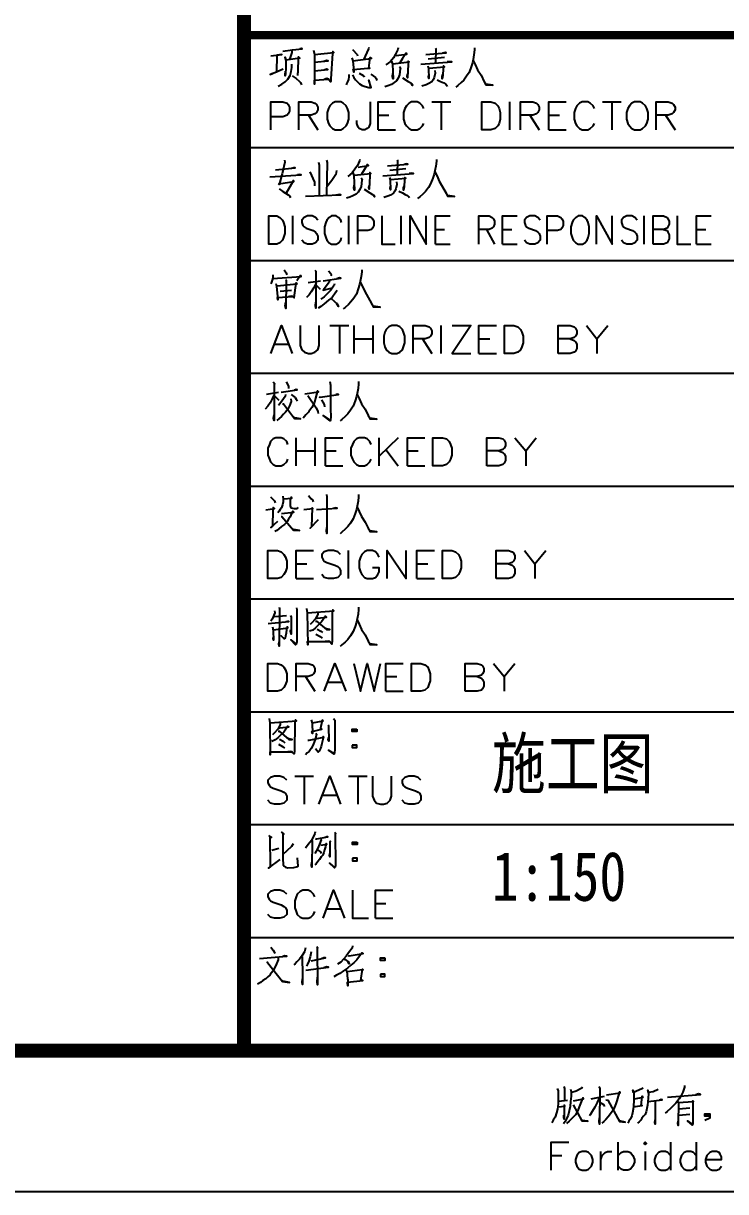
# Model space of a CAD drawing. Extents: x 1417642 to 3570900, y 124798 to 1191112.
# Drawn here: x 1603997 to 1611462, y 252448 to 264873 of the extents above; entities that cross this region are included whole.
import ezdxf

# ---------------------------------------------------------------- set-up
doc = ezdxf.new("R2010")
doc.units = 0
doc.header["$LTSCALE"] = 1000
doc.header["$MEASUREMENT"] = 0
for name, color, linetype in [('PUB_TITLE', 4, 'CONTINUOUS'), ('TEXT', 7, 'CONTINUOUS'), ('图戳', 211, 'CONTINUOUS')]:
    doc.layers.add(name, color=color, linetype=linetype)
doc.styles.add('HZSJ', font='')
doc.styles.get('HZSJ').set_extended_font_data('FangSong_GB2312')

msp = doc.modelspace()

# ---------------------------------------------------------------- linework, layer by layer
at = {"layer": 'PUB_TITLE'}
msp.add_lwpolyline([(1417642.3, 252448.4), (1618342.3, 252448.4), (1618342.3, 378598.4), (1417642.3, 378598.4)], close=True, dxfattribs=at)
at = {"layer": 'PUB_TITLE', "const_width": 150}
msp.add_lwpolyline([(1421392.3, 253948.4), (1616842.3, 253948.4), (1616842.3, 377098.4), (1421392.3, 377098.4)], close=True, dxfattribs=at)
at = {"layer": '图戳'}
for p, q in [((1616842.3, 263548.4), (1606342.3, 263548.4)), ((1616842.3, 262348.4), (1606342.3, 262348.4)), ((1616842.3, 261148.4), (1606342.3, 261148.4)), ((1616842.3, 259948.4), (1606342.3, 259948.4)), ((1616842.3, 258748.4), (1606342.3, 258748.4)), ((1616842.3, 257548.4), (1606342.3, 257548.4)), ((1616842.3, 256348.4), (1606342.3, 256348.4)), ((1616842.3, 255148.4), (1606342.3, 255148.4)), ((1606342.3, 253948.4), (1616842.3, 253948.4))]:
    msp.add_line(p, q, dxfattribs=at)
for points, const_width in [([(1606342.3, 377098.4), (1606342.3, 253948.4)], 150), ([(1616842.3, 264748.4), (1606342.3, 264748.4)], 90)]:
    msp.add_lwpolyline(points, dxfattribs=dict(at, const_width=const_width))
for points in [[(1606629.2, 264526.3), (1606745.3, 264543.4), (1606690.7, 264536.6), (1606687.3, 264355.6), (1606622.4, 264328.3), (1606759, 264389.8)], [(1606755.6, 264577.6), (1606858, 264591.2), (1606960.4, 264601.5), (1606953.6, 264604.9), (1606936.5, 264601.5)], [(1606830.7, 264488.8), (1606854.6, 264563.9), (1606854.6, 264587.8)], [(1607079.9, 264587.8), (1607090.2, 264543.4), (1607090.2, 264379.5), (1607093.6, 264270.3), (1607093.6, 264225.9), (1607090.2, 264270.3), (1607240.4, 264280.5), (1607223.3, 264287.3), (1607196, 264277.1)], [(1607093.6, 264543.4), (1607298.5, 264563.9), (1607288.2, 264574.1), (1607284.8, 264553.7), (1607264.3, 264283.9), (1607264.3, 264260), (1607260.9, 264249.8), (1607237, 264283.9)], [(1607496.5, 264594.6), (1607544.3, 264543.4), (1607547.7, 264526.3)], [(1607670.6, 264615.1), (1607667.2, 264601.5), (1607612.6, 264485.4)], [(1607981.3, 264611.7), (1607977.9, 264594.6), (1607954, 264546.8), (1607930.1, 264505.9), (1607899.4, 264468.3), (1607851.6, 264430.7)], [(1607960.8, 264529.8), (1608073.5, 264546.8), (1608066.7, 264557.1), (1608025.7, 264499), (1607998.4, 264454.6)], [(1608275, 264543.4), (1608490.1, 264560.5), (1608479.8, 264563.9), (1608452.5, 264557.1)], [(1608377.4, 264608.3), (1608380.8, 264601.5), (1608377.4, 264454.6)], [(1608793.9, 264611.7), (1608793.9, 264591.2), (1608787.1, 264540), (1608776.9, 264488.8), (1608770, 264454.6), (1608756.4, 264410.3), (1608735.9, 264352.2), (1608708.6, 264311.2), (1608677.9, 264270.3), (1608650.5, 264243), (1608616.4, 264212.2), (1608595.9, 264195.2)], [(1606704.4, 264205.4), (1606745.3, 264225.9), (1606779.5, 264249.8), (1606806.8, 264280.5), (1606834.1, 264318.1), (1606844.3, 264362.5), (1606851.2, 264403.4), (1606851.2, 264437.6)], [(1606916, 264318.1), (1606916, 264345.4), (1606919.5, 264352.2), (1606922.9, 264516.1), (1606936.5, 264502.4), (1606786.3, 264482), (1606779.5, 264512.7), (1606786.3, 264485.4), (1606786.3, 264400), (1606782.9, 264335.1), (1606779.5, 264314.7), (1606779.5, 264328.3), (1606782.9, 264365.9)], [(1607093.6, 264461.5), (1607237, 264475.1), (1607223.3, 264478.5), (1607192.6, 264468.3)], [(1607489.7, 264505.9), (1607499.9, 264475.1), (1607506.7, 264400), (1607510.1, 264355.6), (1607503.3, 264382.9), (1607619.4, 264393.2), (1607680.9, 264396.6), (1607670.6, 264396.6), (1607684.3, 264509.3), (1607697.9, 264499), (1607663.8, 264492.2), (1607499.9, 264471.7)], [(1607995, 264413.7), (1608005.2, 264400), (1608001.8, 264389.8), (1607995, 264324.9), (1607981.3, 264290.8), (1607964.3, 264263.4), (1607940.4, 264243), (1607909.6, 264222.5), (1607872.1, 264208.8), (1607837.9, 264198.6)], [(1607909.6, 264471.7), (1607919.9, 264441), (1607926.7, 264283.9), (1607919.9, 264307.8), (1607923.3, 264338.6)], [(1607923.3, 264444.4), (1608097.4, 264464.9), (1608087.2, 264471.7), (1608087.2, 264437.6), (1608083.8, 264365.9), (1608080.3, 264294.2), (1608076.9, 264307.8), (1608080.3, 264335.1)], [(1608223.7, 264437.6), (1608551.5, 264464.9), (1608531, 264464.9), (1608503.7, 264464.9)], [(1608295.5, 264420.5), (1608302.3, 264393.2), (1608305.7, 264287.3), (1608302.3, 264304.4), (1608305.7, 264324.9)], [(1608473, 264509.3), (1608298.9, 264492.2)], [(1608305.7, 264396.6), (1608473, 264410.3), (1608462.8, 264420.5), (1608459.3, 264393.2), (1608455.9, 264318.1), (1608449.1, 264283.9), (1608449.1, 264307.8), (1608455.9, 264328.3)], [(1608776.9, 264478.5), (1608800.8, 264434.2), (1608824.7, 264379.5), (1608862.2, 264321.5), (1608896.4, 264253.2), (1608913.5, 264219.1), (1608988.6, 264215.6), (1608913.5, 264225.9), (1608896.4, 264249.8)], [(1606854.6, 264314.7), (1606895.6, 264287.3), (1606929.7, 264260), (1606943.4, 264243), (1606953.6, 264219.1)], [(1607093.6, 264369.3), (1607233.6, 264382.9), (1607219.9, 264386.4), (1607196, 264376.1)], [(1607455.5, 264328.3), (1607455.5, 264304.4), (1607452.1, 264277.1), (1607441.9, 264253.2), (1607431.6, 264229.3), (1607428.2, 264219.1)], [(1607496.5, 264324.9), (1607510.1, 264297.6), (1607527.2, 264273.7), (1607547.7, 264249.8), (1607571.6, 264229.3), (1607598.9, 264212.2), (1607629.6, 264202), (1607670.6, 264191.7), (1607694.5, 264191.7), (1607670.6, 264270.3), (1607687.7, 264191.7), (1607691.1, 264191.7)], [(1607568.2, 264345.4), (1607609.2, 264318.1), (1607616, 264311.2), (1607619.4, 264301)], [(1607691.1, 264331.7), (1607738.9, 264297.6), (1607749.2, 264287.3), (1607756, 264266.9)], [(1608025.7, 264294.2), (1608087.2, 264256.6), (1608114.5, 264239.5), (1608128.1, 264229.3), (1608135, 264212.2), (1608117.9, 264236.1)], [(1608370.6, 264372.7), (1608374, 264345.4), (1608363.7, 264297.6), (1608353.5, 264273.7), (1608339.8, 264253.2), (1608309.1, 264232.7), (1608278.4, 264219.1), (1608234, 264205.4)], [(1608394.5, 264273.7), (1608432, 264256.6), (1608466.2, 264239.5), (1608486.7, 264225.9), (1608496.9, 264215.6), (1608503.7, 264202)], [(1606629.2, 263741), (1606629.2, 264038.1), (1606755.6, 264038.1), (1606800, 264024.4), (1606813.6, 264010.8), (1606827.3, 263983.5), (1606827.3, 263939.1), (1606813.6, 263911.8), (1606800, 263898.1), (1606755.6, 263881), (1606629.2, 263881)], [(1606926.3, 263741), (1606926.3, 264038.1), (1607056, 264038.1), (1607097, 264024.4), (1607114.1, 264010.8), (1607127.7, 263983.5), (1607127.7, 263952.7), (1607114.1, 263925.4), (1607097, 263911.8), (1607056, 263898.1), (1606926.3, 263898.1)], [(1607312.1, 264038.1), (1607284.8, 264024.4), (1607254.1, 263997.1), (1607240.4, 263966.4), (1607226.8, 263925.4), (1607226.8, 263853.7), (1607240.4, 263809.3), (1607254.1, 263782), (1607284.8, 263754.7), (1607312.1, 263741), (1607370.2, 263741), (1607397.5, 263754.7), (1607428.2, 263782), (1607441.9, 263809.3), (1607455.5, 263853.7), (1607455.5, 263925.4), (1607441.9, 263966.4), (1607428.2, 263997.1), (1607397.5, 264024.4), (1607370.2, 264038.1), (1607312.1, 264038.1), (1607312.1, 264038.1)], [(1607684.3, 264038.1), (1607684.3, 263809.3), (1607670.6, 263768.4), (1607653.5, 263754.7), (1607626.2, 263741), (1607598.9, 263741), (1607568.2, 263754.7), (1607554.5, 263768.4), (1607540.9, 263809.3), (1607540.9, 263840.1)], [(1607769.6, 263741), (1607769.6, 264038.1), (1607954, 264038.1)], [(1608254.5, 263966.4), (1608240.8, 263997.1), (1608210.1, 264024.4), (1608182.8, 264038.1), (1608124.7, 264038.1), (1608097.4, 264024.4), (1608070.1, 263997.1), (1608053, 263966.4), (1608039.4, 263925.4), (1608039.4, 263853.7), (1608053, 263809.3), (1608070.1, 263782), (1608097.4, 263754.7), (1608124.7, 263741), (1608182.8, 263741), (1608210.1, 263754.7), (1608240.8, 263782), (1608254.5, 263809.3)], [(1608339.8, 264038.1), (1608541.3, 264038.1)], [(1608438.9, 264038.1), (1608438.9, 263741)], [(1608869.1, 263741), (1608869.1, 264038.1), (1608968.1, 264038.1), (1609012.5, 264024.4), (1609039.8, 263997.1), (1609053.4, 263966.4), (1609067.1, 263925.4), (1609067.1, 263853.7), (1609053.4, 263809.3), (1609039.8, 263782), (1609012.5, 263754.7), (1608968.1, 263741), (1608869.1, 263741), (1608869.1, 263741)], [(1609169.5, 263741), (1609169.5, 264038.1)], [(1609282.2, 263741), (1609282.2, 264038.1), (1609412, 264038.1), (1609452.9, 264024.4), (1609466.6, 264010.8), (1609480.2, 263983.5), (1609480.2, 263952.7), (1609466.6, 263925.4), (1609452.9, 263911.8), (1609412, 263898.1), (1609282.2, 263898.1)], [(1609582.7, 263741), (1609582.7, 264038.1), (1609767, 264038.1)], [(1610067.5, 263966.4), (1610053.9, 263997.1), (1610023.1, 264024.4), (1609995.8, 264038.1), (1609937.8, 264038.1), (1609910.4, 264024.4), (1609879.7, 263997.1), (1609866.1, 263966.4), (1609852.4, 263925.4), (1609852.4, 263853.7), (1609866.1, 263809.3), (1609879.7, 263782), (1609910.4, 263754.7), (1609937.8, 263741), (1609995.8, 263741), (1610023.1, 263754.7), (1610053.9, 263782), (1610067.5, 263809.3)], [(1610152.9, 264038.1), (1610350.9, 264038.1)], [(1610251.9, 264038.1), (1610251.9, 263741)], [(1610494.3, 264038.1), (1610467, 264024.4), (1610439.7, 263997.1), (1610422.6, 263966.4), (1610408.9, 263925.4), (1610408.9, 263853.7), (1610422.6, 263809.3), (1610439.7, 263782), (1610467, 263754.7), (1610494.3, 263741), (1610552.3, 263741), (1610579.7, 263754.7), (1610610.4, 263782), (1610624.1, 263809.3), (1610637.7, 263853.7), (1610637.7, 263925.4), (1610624.1, 263966.4), (1610610.4, 263997.1), (1610579.7, 264024.4), (1610552.3, 264038.1), (1610494.3, 264038.1), (1610494.3, 264038.1)], [(1610723.1, 263741), (1610723.1, 264038.1), (1610852.8, 264038.1), (1610893.8, 264024.4), (1610907.4, 264010.8), (1610924.5, 263983.5), (1610924.5, 263952.7), (1610907.4, 263925.4), (1610893.8, 263911.8), (1610852.8, 263898.1), (1610723.1, 263898.1)], [(1607028.7, 263898.1), (1607127.7, 263741)], [(1607769.6, 263898.1), (1607882.3, 263898.1)], [(1609381.2, 263898.1), (1609480.2, 263741)], [(1609582.7, 263898.1), (1609695.3, 263898.1)], [(1610822.1, 263898.1), (1610924.5, 263741)], [(1607769.6, 263741), (1607954, 263741)], [(1609582.7, 263741), (1609767, 263741)], [(1606772.6, 263420.1), (1606776.1, 263396.2), (1606748.7, 263273.3), (1606718, 263160.6), (1606711.2, 263167.4), (1606871.7, 263191.3), (1606868.2, 263201.6), (1606789.7, 263068.4)], [(1607219.9, 263416.7), (1607226.8, 263392.8), (1607219.9, 263044.5)], [(1607575, 263426.9), (1607571.6, 263409.8), (1607547.7, 263362), (1607520.4, 263321.1), (1607493.1, 263283.5), (1607445.3, 263246)], [(1607971.1, 263423.5), (1607974.5, 263413.3), (1607971.1, 263269.9)], [(1608387.6, 263426.9), (1608387.6, 263406.4), (1608380.8, 263355.2), (1608370.6, 263304), (1608363.7, 263269.9), (1608350.1, 263225.5), (1608326.2, 263167.4), (1608302.3, 263126.5), (1608271.6, 263085.5), (1608244.2, 263058.2), (1608210.1, 263027.4), (1608186.2, 263010.4)], [(1606677, 263314.2), (1606885.3, 263338.1), (1606871.7, 263338.1), (1606847.8, 263331.3)], [(1607042.4, 263293.8), (1607090.2, 263184.5), (1607093.6, 263146.9)], [(1607134.6, 263396.2), (1607141.4, 263365.5), (1607141.4, 263041.1)], [(1607325.8, 263307.4), (1607318.9, 263266.4), (1607274.6, 263201.6), (1607223.3, 263133.3)], [(1607499.9, 263286.9), (1607510.1, 263256.2), (1607517, 263099.1), (1607510.1, 263123), (1607513.6, 263153.8)], [(1607513.6, 263259.6), (1607691.1, 263276.7), (1607680.9, 263286.9), (1607680.9, 263252.8), (1607677.5, 263181.1), (1607674, 263109.4), (1607670.6, 263123), (1607674, 263150.4)], [(1607554.5, 263345), (1607667.2, 263362), (1607657, 263372.3), (1607619.4, 263314.2), (1607592.1, 263269.9)], [(1607868.7, 263358.6), (1608083.8, 263375.7), (1608070.1, 263379.1), (1608042.8, 263372.3)], [(1608063.3, 263324.5), (1607892.6, 263307.4)], [(1608370.6, 263293.8), (1608394.5, 263249.4), (1608418.4, 263194.7), (1608452.5, 263133.3), (1608490.1, 263068.4), (1608507.1, 263034.3), (1608578.8, 263030.9), (1608507.1, 263041.1), (1608490.1, 263065)], [(1606615.6, 263242.5), (1606950.2, 263263), (1606933.1, 263266.4), (1606912.6, 263263)], [(1607588.7, 263228.9), (1607598.9, 263215.2), (1607595.5, 263205), (1607588.7, 263136.7), (1607575, 263106), (1607557.9, 263078.7), (1607534, 263058.2), (1607499.9, 263037.7), (1607465.8, 263024), (1607431.6, 263013.8)], [(1607817.4, 263252.8), (1608145.2, 263276.7), (1608124.7, 263280.1), (1608097.4, 263276.7)], [(1607964.3, 263187.9), (1607967.7, 263160.6), (1607957.4, 263112.8), (1607947.2, 263088.9), (1607930.1, 263068.4), (1607899.4, 263047.9), (1607872.1, 263034.3), (1607827.7, 263020.6)], [(1607889.1, 263235.7), (1607896, 263208.4), (1607899.4, 263102.6), (1607896, 263119.6), (1607899.4, 263140.1)], [(1607899.4, 263211.8), (1608063.3, 263225.5), (1608053, 263235.7), (1608049.6, 263208.4), (1608046.2, 263133.3), (1608039.4, 263099.1), (1608039.4, 263123), (1608046.2, 263143.5)], [(1606714.6, 263112.8), (1606755.6, 263085.5), (1606782.9, 263068.4), (1606813.6, 263051.3), (1606827.3, 263037.7), (1606837.5, 263020.6)], [(1606994.6, 263034.3), (1607370.2, 263051.3), (1607356.5, 263054.8), (1607318.9, 263047.9)], [(1607619.4, 263109.4), (1607680.9, 263071.8), (1607708.2, 263054.8), (1607721.8, 263044.5), (1607728.7, 263027.4), (1607711.6, 263051.3)], [(1607988.2, 263088.9), (1608025.7, 263071.8), (1608056.4, 263054.8), (1608080.3, 263041.1), (1608090.6, 263030.9), (1608097.4, 263017.2)], [(1606605.3, 262525.5), (1606605.3, 262826), (1606690.7, 262826), (1606724.8, 262808.9), (1606752.2, 262781.6), (1606762.4, 262754.3), (1606776.1, 262709.9), (1606776.1, 262638.2), (1606762.4, 262597.2), (1606752.2, 262566.5), (1606724.8, 262539.2), (1606690.7, 262525.5), (1606605.3, 262525.5), (1606605.3, 262525.5)], [(1606861.4, 262525.5), (1606861.4, 262826)], [(1607127.7, 262781.6), (1607103.8, 262808.9), (1607066.3, 262826), (1607018.5, 262826), (1606980.9, 262808.9), (1606957, 262781.6), (1606957, 262754.3), (1606967.3, 262723.6), (1606980.9, 262709.9), (1607004.8, 262696.2), (1607076.5, 262668.9), (1607103.8, 262651.9), (1607114.1, 262638.2), (1607127.7, 262610.9), (1607127.7, 262566.5), (1607103.8, 262539.2), (1607066.3, 262525.5), (1607018.5, 262525.5), (1606980.9, 262539.2), (1606957, 262566.5)], [(1607380.4, 262754.3), (1607370.2, 262781.6), (1607346.3, 262808.9), (1607322.4, 262826), (1607271.1, 262826), (1607247.2, 262808.9), (1607223.3, 262781.6), (1607213.1, 262754.3), (1607199.4, 262709.9), (1607199.4, 262638.2), (1607213.1, 262597.2), (1607223.3, 262566.5), (1607247.2, 262539.2), (1607271.1, 262525.5), (1607322.4, 262525.5), (1607346.3, 262539.2), (1607370.2, 262566.5), (1607380.4, 262597.2)], [(1607455.5, 262525.5), (1607455.5, 262826)], [(1607551.1, 262525.5), (1607551.1, 262826), (1607660.4, 262826), (1607697.9, 262808.9), (1607708.2, 262795.3), (1607721.8, 262767.9), (1607721.8, 262723.6), (1607708.2, 262696.2), (1607697.9, 262682.6), (1607660.4, 262668.9), (1607551.1, 262668.9)], [(1607807.2, 262826), (1607807.2, 262525.5), (1607950.6, 262525.5)], [(1608012.1, 262525.5), (1608012.1, 262826)], [(1608107.7, 262525.5), (1608107.7, 262826), (1608278.4, 262525.5), (1608278.4, 262826)], [(1608377.4, 262525.5), (1608377.4, 262826), (1608534.5, 262826)], [(1608838.3, 262525.5), (1608838.3, 262826), (1608947.6, 262826), (1608981.7, 262808.9), (1608995.4, 262795.3), (1609005.6, 262767.9), (1609005.6, 262737.2), (1608995.4, 262709.9), (1608981.7, 262696.2), (1608947.6, 262682.6), (1608838.3, 262682.6)], [(1609091, 262525.5), (1609091, 262826), (1609248.1, 262826)], [(1609490.5, 262781.6), (1609466.6, 262808.9), (1609432.4, 262826), (1609381.2, 262826), (1609347.1, 262808.9), (1609323.2, 262781.6), (1609323.2, 262754.3), (1609333.4, 262723.6), (1609347.1, 262709.9), (1609371, 262696.2), (1609442.7, 262668.9), (1609466.6, 262651.9), (1609480.2, 262638.2), (1609490.5, 262610.9), (1609490.5, 262566.5), (1609466.6, 262539.2), (1609432.4, 262525.5), (1609381.2, 262525.5), (1609347.1, 262539.2), (1609323.2, 262566.5)], [(1609565.6, 262525.5), (1609565.6, 262826), (1609674.9, 262826), (1609709, 262808.9), (1609722.7, 262795.3), (1609736.3, 262767.9), (1609736.3, 262723.6), (1609722.7, 262696.2), (1609709, 262682.6), (1609674.9, 262668.9), (1609565.6, 262668.9)], [(1609893.4, 262826), (1609869.5, 262808.9), (1609842.2, 262781.6), (1609831.9, 262754.3), (1609818.3, 262709.9), (1609818.3, 262638.2), (1609831.9, 262597.2), (1609842.2, 262566.5), (1609869.5, 262539.2), (1609893.4, 262525.5), (1609941.2, 262525.5), (1609965.1, 262539.2), (1609989, 262566.5), (1610002.6, 262597.2), (1610012.9, 262638.2), (1610012.9, 262709.9), (1610002.6, 262754.3), (1609989, 262781.6), (1609965.1, 262808.9), (1609941.2, 262826), (1609893.4, 262826), (1609893.4, 262826)], [(1610088, 262525.5), (1610088, 262826), (1610255.3, 262525.5), (1610255.3, 262826)], [(1610521.6, 262781.6), (1610497.7, 262808.9), (1610463.6, 262826), (1610412.4, 262826), (1610378.2, 262808.9), (1610354.3, 262781.6), (1610354.3, 262754.3), (1610364.6, 262723.6), (1610378.2, 262709.9), (1610402.1, 262696.2), (1610473.8, 262668.9), (1610497.7, 262651.9), (1610511.4, 262638.2), (1610521.6, 262610.9), (1610521.6, 262566.5), (1610497.7, 262539.2), (1610463.6, 262525.5), (1610412.4, 262525.5), (1610378.2, 262539.2), (1610354.3, 262566.5)], [(1610596.7, 262525.5), (1610596.7, 262826)], [(1610692.3, 262525.5), (1610692.3, 262826), (1610801.6, 262826), (1610839.2, 262808.9), (1610849.4, 262795.3), (1610863.1, 262767.9), (1610863.1, 262737.2), (1610849.4, 262709.9), (1610839.2, 262696.2), (1610801.6, 262682.6), (1610692.3, 262682.6)], [(1610948.4, 262826), (1610948.4, 262525.5), (1611091.8, 262525.5)], [(1611153.3, 262525.5), (1611153.3, 262826), (1611310.3, 262826)], [(1608377.4, 262682.6), (1608473, 262682.6)], [(1608920.3, 262682.6), (1609005.6, 262525.5)], [(1609091, 262682.6), (1609190, 262682.6)], [(1610801.6, 262682.6), (1610839.2, 262668.9), (1610849.4, 262651.9), (1610863.1, 262624.5), (1610863.1, 262580.2), (1610849.4, 262552.8), (1610839.2, 262539.2), (1610801.6, 262525.5), (1610692.3, 262525.5)], [(1611153.3, 262682.6), (1611252.3, 262682.6)], [(1608377.4, 262525.5), (1608534.5, 262525.5)], [(1609091, 262525.5), (1609248.1, 262525.5)], [(1611153.3, 262525.5), (1611310.3, 262525.5)], [(1606649.7, 262197.7), (1606649.7, 262167), (1606642.9, 262143.1), (1606636.1, 262119.2), (1606629.2, 262102.1)], [(1606649.7, 262160.2), (1606950.2, 262180.7), (1606943.4, 262190.9), (1606902.4, 262136.3)], [(1606769.2, 262252.4), (1606789.7, 262221.6), (1606796.5, 262197.7)], [(1607097, 262249), (1607110.7, 262235.3), (1607107.3, 262238.7), (1607107.3, 261842.7), (1607103.8, 261873.4), (1607107.3, 261907.5)], [(1607182.4, 262136.3), (1607370.2, 262163.6), (1607356.5, 262167), (1607329.2, 262156.8)], [(1607240.4, 262242.1), (1607264.3, 262211.4), (1607267.7, 262197.7), (1607264.3, 262187.5)], [(1607595.5, 262252.4), (1607595.5, 262231.9), (1607588.7, 262180.7), (1607578.4, 262129.5), (1607571.6, 262095.3), (1607557.9, 262050.9), (1607537.5, 261992.9), (1607510.1, 261951.9), (1607479.4, 261910.9), (1607452.1, 261883.6), (1607418, 261852.9), (1607397.5, 261835.8)], [(1606680.5, 262105.6), (1606687.3, 262078.2), (1606700.9, 261931.4), (1606697.5, 261958.7), (1606861.4, 261969), (1606844.3, 261972.4), (1606806.8, 261965.6)], [(1606861.4, 261969), (1606875.1, 261955.3), (1606895.6, 262112.4), (1606902.4, 262098.7), (1606694.1, 262078.2)], [(1606782.9, 262149.9), (1606789.7, 262143.1), (1606786.3, 261839.2), (1606779.5, 261870), (1606786.3, 261907.5)], [(1607110.7, 262109), (1607079.9, 262057.8), (1607056, 262016.8), (1607035.5, 261986.1), (1607008.2, 261958.7)], [(1607155.1, 262132.9), (1607025.3, 262112.4)], [(1607110.7, 262088.5), (1607151.6, 262047.5)], [(1607305.3, 262102.1), (1607301.9, 262088.5), (1607264.3, 262037.3), (1607260.9, 262033.9), (1607230.2, 261999.7), (1607196, 261965.6), (1607158.5, 261938.3)], [(1607250.7, 262139.7), (1607247.2, 262119.2), (1607189.2, 262040.7), (1607182.4, 262037.3), (1607284.8, 262061.2)], [(1607578.4, 262119.2), (1607602.3, 262074.8), (1607626.2, 262020.2), (1607663.8, 261958.7), (1607697.9, 261893.9), (1607715, 261859.7), (1607790.1, 261856.3), (1607715, 261866.6), (1607697.9, 261890.5)], [(1606728.3, 262023.6), (1606847.8, 262037.3)], [(1607329.2, 262037.3), (1607318.9, 262013.4), (1607278, 261958.7), (1607240.4, 261928), (1607196, 261890.5), (1607158.5, 261863.1), (1607131.2, 261842.7)], [(1607267.7, 261948.5), (1607332.6, 261890.5), (1607346.3, 261863.1), (1607325.8, 261897.3)], [(1606629.2, 261361.2), (1606741.9, 261661.7), (1606854.6, 261361.2)], [(1606939.9, 261661.7), (1606939.9, 261446.6), (1606957, 261402.2), (1606984.3, 261374.9), (1607028.7, 261361.2), (1607056, 261361.2), (1607097, 261374.9), (1607127.7, 261402.2), (1607141.4, 261446.6), (1607141.4, 261661.7)], [(1607254.1, 261661.7), (1607455.5, 261661.7)], [(1607356.5, 261661.7), (1607356.5, 261361.2)], [(1607513.6, 261361.2), (1607513.6, 261661.7)], [(1607711.6, 261661.7), (1607711.6, 261361.2)], [(1607913, 261661.7), (1607882.3, 261644.6), (1607855, 261617.3), (1607841.3, 261590), (1607827.7, 261545.6), (1607827.7, 261473.9), (1607841.3, 261432.9), (1607855, 261402.2), (1607882.3, 261374.9), (1607913, 261361.2), (1607967.7, 261361.2), (1607998.4, 261374.9), (1608025.7, 261402.2), (1608039.4, 261432.9), (1608053, 261473.9), (1608053, 261545.6), (1608039.4, 261590), (1608025.7, 261617.3), (1607998.4, 261644.6), (1607967.7, 261661.7), (1607913, 261661.7), (1607913, 261661.7)], [(1608141.8, 261361.2), (1608141.8, 261661.7), (1608268.1, 261661.7), (1608312.5, 261644.6), (1608326.2, 261631), (1608339.8, 261603.6), (1608339.8, 261572.9), (1608326.2, 261545.6), (1608312.5, 261531.9), (1608268.1, 261518.3), (1608141.8, 261518.3)], [(1608438.9, 261361.2), (1608438.9, 261661.7)], [(1608554.9, 261661.7), (1608753, 261661.7), (1608554.9, 261361.2), (1608753, 261361.2)], [(1608838.3, 261361.2), (1608838.3, 261661.7), (1609026.1, 261661.7)], [(1609111.5, 261361.2), (1609111.5, 261661.7), (1609210.5, 261661.7), (1609254.9, 261644.6), (1609282.2, 261617.3), (1609295.9, 261590), (1609309.5, 261545.6), (1609309.5, 261473.9), (1609295.9, 261432.9), (1609282.2, 261402.2), (1609254.9, 261374.9), (1609210.5, 261361.2), (1609111.5, 261361.2), (1609111.5, 261361.2)], [(1609681.7, 261361.2), (1609681.7, 261661.7), (1609811.4, 261661.7), (1609852.4, 261644.6), (1609866.1, 261631), (1609879.7, 261603.6), (1609879.7, 261572.9), (1609866.1, 261545.6), (1609852.4, 261531.9), (1609811.4, 261518.3), (1609681.7, 261518.3)], [(1609982.2, 261661.7), (1610094.8, 261518.3), (1610210.9, 261661.7)], [(1606670.2, 261460.2), (1606813.6, 261460.2)], [(1607513.6, 261518.3), (1607711.6, 261518.3)], [(1608240.8, 261518.3), (1608339.8, 261361.2)], [(1608838.3, 261518.3), (1608954.4, 261518.3)], [(1609811.4, 261518.3), (1609852.4, 261501.2), (1609866.1, 261487.6), (1609879.7, 261460.2), (1609879.7, 261415.9), (1609866.1, 261388.5), (1609852.4, 261374.9), (1609811.4, 261361.2), (1609681.7, 261361.2)], [(1610094.8, 261518.3), (1610094.8, 261361.2)], [(1608838.3, 261361.2), (1609026.1, 261361.2)], [(1606653.1, 261060.8), (1606670.2, 261040.3), (1606663.4, 261047.1), (1606663.4, 260651), (1606656.6, 260674.9), (1606663.4, 260709.1)], [(1606789.7, 261060.8), (1606810.2, 261030), (1606817, 261009.5), (1606817, 260989.1)], [(1607254.1, 261064.2), (1607260.9, 261026.6), (1607260.9, 260780.8), (1607260.9, 260774), (1607264.3, 260688.6), (1607260.9, 260654.5), (1607257.5, 260647.6), (1607185.8, 260702.3), (1607257.5, 260654.5)], [(1607561.4, 261064.2), (1607561.4, 261040.3), (1607554.5, 260989.1), (1607544.3, 260937.8), (1607537.5, 260903.7), (1607523.8, 260859.3), (1607503.3, 260801.3), (1607476, 260760.3), (1607445.3, 260719.3), (1607418, 260692), (1607383.8, 260661.3), (1607363.3, 260647.6)], [(1606663.4, 260927.6), (1606642.9, 260879.8), (1606619, 260838.8), (1606595.1, 260801.3), (1606567.8, 260770.5)], [(1606707.8, 260948.1), (1606581.4, 260927.6)], [(1606782.9, 260927.6), (1606779.5, 260903.7), (1606745.3, 260855.9), (1606721.4, 260821.8), (1606707.8, 260808.1)], [(1606738.5, 260951.5), (1606909.2, 260975.4), (1606895.6, 260978.8), (1606878.5, 260972)], [(1606844.3, 260927.6), (1606885.3, 260893.5), (1606895.6, 260876.4), (1606909.2, 260855.9)], [(1606987.7, 260934.4), (1607134.6, 260954.9), (1607124.3, 260965.2), (1607114.1, 260927.6), (1607103.8, 260886.6), (1607090.2, 260842.2), (1607062.9, 260787.6), (1607032.1, 260746.6), (1607028.7, 260739.8), (1607001.4, 260709.1), (1606970.7, 260674.9)], [(1607141.4, 260900.3), (1607151.6, 260896.9), (1607346.3, 260927.6), (1607332.6, 260931), (1607318.9, 260927.6)], [(1607544.3, 260927.6), (1607568.2, 260883.2), (1607592.1, 260828.6), (1607629.6, 260770.5), (1607663.8, 260702.3), (1607680.9, 260668.1), (1607756, 260664.7), (1607680.9, 260674.9), (1607663.8, 260698.8)], [(1606666.8, 260910.5), (1606711.2, 260866.1)], [(1606840.9, 260879.8), (1606844.3, 260852.5), (1606827.3, 260804.7), (1606806.8, 260770.5), (1606782.9, 260739.8), (1606762.4, 260715.9), (1606741.9, 260692), (1606718, 260671.5), (1606690.7, 260651)], [(1606752.2, 260832), (1606762.4, 260825.2), (1606878.5, 260671.5), (1606943.4, 260668.1), (1606881.9, 260678.4), (1606864.8, 260692)], [(1607021.9, 260913.9), (1607110.7, 260784.2), (1607127.7, 260746.6), (1607131.2, 260722.7)], [(1607165.3, 260869.6), (1607196, 260818.3), (1607199.4, 260794.4)], [(1606810.2, 260395), (1606796.5, 260425.7), (1606765.8, 260453), (1606738.5, 260466.7), (1606680.5, 260466.7), (1606653.1, 260453), (1606625.8, 260425.7), (1606612.2, 260395), (1606595.1, 260354), (1606595.1, 260282.3), (1606612.2, 260237.9), (1606625.8, 260210.6), (1606653.1, 260183.3), (1606680.5, 260166.2), (1606738.5, 260166.2), (1606765.8, 260183.3), (1606796.5, 260210.6), (1606810.2, 260237.9)], [(1606895.6, 260166.2), (1606895.6, 260466.7)], [(1607097, 260466.7), (1607097, 260166.2)], [(1607209.7, 260166.2), (1607209.7, 260466.7), (1607394.1, 260466.7)], [(1607694.5, 260395), (1607680.9, 260425.7), (1607653.5, 260453), (1607622.8, 260466.7), (1607568.2, 260466.7), (1607537.5, 260453), (1607510.1, 260425.7), (1607496.5, 260395), (1607479.4, 260354), (1607479.4, 260282.3), (1607496.5, 260237.9), (1607510.1, 260210.6), (1607537.5, 260183.3), (1607568.2, 260166.2), (1607622.8, 260166.2), (1607653.5, 260183.3), (1607680.9, 260210.6), (1607694.5, 260237.9)], [(1607981.3, 260466.7), (1607779.9, 260268.6)], [(1607779.9, 260166.2), (1607779.9, 260466.7)], [(1608080.3, 260166.2), (1608080.3, 260466.7), (1608264.7, 260466.7)], [(1608350.1, 260166.2), (1608350.1, 260466.7), (1608452.5, 260466.7), (1608493.5, 260453), (1608524.2, 260425.7), (1608537.9, 260395), (1608551.5, 260354), (1608551.5, 260282.3), (1608537.9, 260237.9), (1608524.2, 260210.6), (1608493.5, 260183.3), (1608452.5, 260166.2), (1608350.1, 260166.2), (1608350.1, 260166.2)], [(1608923.7, 260166.2), (1608923.7, 260466.7), (1609050, 260466.7), (1609094.4, 260453), (1609108.1, 260439.3), (1609121.7, 260412), (1609121.7, 260381.3), (1609108.1, 260354), (1609094.4, 260340.3), (1609050, 260326.7), (1608923.7, 260326.7)], [(1609220.7, 260466.7), (1609336.8, 260326.7), (1609449.5, 260466.7)], [(1606895.6, 260326.7), (1607097, 260326.7)], [(1607209.7, 260326.7), (1607322.4, 260326.7)], [(1607851.6, 260340.3), (1607981.3, 260166.2)], [(1608080.3, 260326.7), (1608193, 260326.7)], [(1609050, 260326.7), (1609094.4, 260309.6), (1609108.1, 260295.9), (1609121.7, 260268.6), (1609121.7, 260224.2), (1609108.1, 260196.9), (1609094.4, 260183.3), (1609050, 260166.2), (1608923.7, 260166.2)], [(1609336.8, 260326.7), (1609336.8, 260166.2)], [(1607209.7, 260166.2), (1607394.1, 260166.2)], [(1608080.3, 260166.2), (1608264.7, 260166.2)], [(1606625.8, 259838.4), (1606666.8, 259794), (1606673.6, 259773.5)], [(1606755.6, 259845.2), (1606759, 259814.5), (1606759, 259783.8), (1606752.2, 259753.1), (1606741.9, 259722.3), (1606728.3, 259701.8), (1606714.6, 259684.8), (1606700.9, 259667.7)], [(1606762.4, 259817.9), (1606851.2, 259824.8), (1606844.3, 259835), (1606834.1, 259807.7), (1606834.1, 259787.2), (1606834.1, 259766.7), (1606834.1, 259742.8), (1606837.5, 259732.6), (1606844.3, 259722.3), (1606858, 259718.9), (1606875.1, 259715.5), (1606899, 259715.5), (1606912.6, 259718.9), (1606922.9, 259725.7)], [(1607028.7, 259852.1), (1607056, 259817.9), (1607069.7, 259804.3), (1607076.5, 259783.8)], [(1607219.9, 259862.3), (1607223.3, 259838.4), (1607223.3, 259449.2), (1607219.9, 259476.5), (1607223.3, 259510.6)], [(1607561.4, 259862.3), (1607561.4, 259838.4), (1607554.5, 259790.6), (1607544.3, 259739.4), (1607537.5, 259701.8), (1607523.8, 259660.9), (1607503.3, 259602.8), (1607476, 259558.4), (1607445.3, 259520.9), (1607418, 259493.6), (1607383.8, 259462.8), (1607363.3, 259445.8)], [(1606574.6, 259698.4), (1606666.8, 259712.1), (1606653.1, 259725.7), (1606649.7, 259698.4), (1606646.3, 259524.3), (1606629.2, 259510.6), (1606700.9, 259578.9)], [(1606741.9, 259660.9), (1606871.7, 259674.5), (1606861.4, 259684.8), (1606847.8, 259660.9), (1606834.1, 259626.7), (1606817, 259599.4), (1606800, 259575.5), (1606772.6, 259544.8), (1606741.9, 259520.9), (1606711.2, 259497), (1606690.7, 259479.9), (1606670.2, 259469.7)], [(1606977.5, 259701.8), (1607073.1, 259715.5), (1607066.3, 259722.3), (1607059.4, 259517.5), (1607045.8, 259503.8), (1607134.6, 259596)], [(1607114.1, 259701.8), (1607332.6, 259718.9), (1607318.9, 259722.3), (1607291.6, 259715.5)], [(1607544.3, 259729.2), (1607568.2, 259681.4), (1607592.1, 259630.1), (1607629.6, 259568.7), (1607663.8, 259503.8), (1607680.9, 259469.7), (1607756, 259466.3), (1607680.9, 259476.5), (1607663.8, 259500.4)], [(1606738.5, 259630.1), (1606745.3, 259630.1), (1606868.2, 259483.3), (1606933.1, 259479.9), (1606868.2, 259490.2), (1606851.2, 259503.8)], [(1606595.1, 258967.8), (1606595.1, 259268.2), (1606697.5, 259268.2), (1606738.5, 259254.6), (1606765.8, 259223.8), (1606782.9, 259196.5), (1606796.5, 259152.1), (1606796.5, 259083.8), (1606782.9, 259039.5), (1606765.8, 259012.1), (1606738.5, 258981.4), (1606697.5, 258967.8), (1606595.1, 258967.8), (1606595.1, 258967.8)], [(1606895.6, 258967.8), (1606895.6, 259268.2), (1607079.9, 259268.2)], [(1607366.7, 259223.8), (1607339.4, 259254.6), (1607295, 259268.2), (1607237, 259268.2), (1607196, 259254.6), (1607168.7, 259223.8), (1607168.7, 259196.5), (1607182.4, 259169.2), (1607196, 259152.1), (1607223.3, 259138.5), (1607308.7, 259111.2), (1607339.4, 259097.5), (1607353.1, 259083.8), (1607366.7, 259053.1), (1607366.7, 259012.1), (1607339.4, 258981.4), (1607295, 258967.8), (1607237, 258967.8), (1607196, 258981.4), (1607168.7, 259012.1)], [(1607452.1, 258967.8), (1607452.1, 259268.2)], [(1607779.9, 259196.5), (1607766.2, 259223.8), (1607738.9, 259254.6), (1607708.2, 259268.2), (1607653.5, 259268.2), (1607622.8, 259254.6), (1607595.5, 259223.8), (1607581.8, 259196.5), (1607568.2, 259152.1), (1607568.2, 259083.8), (1607581.8, 259039.5), (1607595.5, 259012.1), (1607622.8, 258981.4), (1607653.5, 258967.8), (1607708.2, 258967.8), (1607738.9, 258981.4), (1607766.2, 259012.1), (1607779.9, 259039.5), (1607779.9, 259083.8), (1607708.2, 259083.8)], [(1607865.2, 258967.8), (1607865.2, 259268.2), (1608066.7, 258967.8), (1608066.7, 259268.2)], [(1608179.4, 258967.8), (1608179.4, 259268.2), (1608367.2, 259268.2)], [(1608452.5, 258967.8), (1608452.5, 259268.2), (1608551.5, 259268.2), (1608592.5, 259254.6), (1608623.2, 259223.8), (1608636.9, 259196.5), (1608650.5, 259152.1), (1608650.5, 259083.8), (1608636.9, 259039.5), (1608623.2, 259012.1), (1608592.5, 258981.4), (1608551.5, 258967.8), (1608452.5, 258967.8), (1608452.5, 258967.8)], [(1609022.7, 258967.8), (1609022.7, 259268.2), (1609152.5, 259268.2), (1609193.4, 259254.6), (1609207.1, 259240.9), (1609220.7, 259210.2), (1609220.7, 259182.9), (1609207.1, 259152.1), (1609193.4, 259138.5), (1609152.5, 259124.8), (1609022.7, 259124.8)], [(1609323.2, 259268.2), (1609435.9, 259124.8), (1609551.9, 259268.2)], [(1606895.6, 259124.8), (1607011.6, 259124.8)], [(1608179.4, 259124.8), (1608295.5, 259124.8)], [(1609152.5, 259124.8), (1609193.4, 259111.2), (1609207.1, 259097.5), (1609220.7, 259066.8), (1609220.7, 259025.8), (1609207.1, 258995.1), (1609193.4, 258981.4), (1609152.5, 258967.8), (1609022.7, 258967.8)], [(1609435.9, 259124.8), (1609435.9, 258967.8)], [(1606895.6, 258967.8), (1607079.9, 258967.8)], [(1608179.4, 258967.8), (1608367.2, 258967.8)], [(1606666.8, 258626.3), (1606670.2, 258605.8), (1606642.9, 258537.5), (1606629.2, 258517.1)], [(1606666.8, 258564.9), (1606793.1, 258575.1)], [(1606718, 258663.9), (1606721.4, 258646.8), (1606718, 258250.7), (1606711.2, 258271.2), (1606718, 258295.1)], [(1606837.5, 258575.1), (1606844.3, 258558), (1606844.3, 258377.1), (1606837.5, 258407.8), (1606840.9, 258428.3)], [(1606899, 258657), (1606905.8, 258636.6), (1606902.4, 258315.6), (1606902.4, 258295.1), (1606899, 258278.1), (1606895.6, 258271.2), (1606888.7, 258264.4), (1606840.9, 258315.6), (1606895.6, 258271.2)], [(1607008.2, 258650.2), (1607015.1, 258605.8), (1607021.9, 258264.4), (1607018.5, 258298.5), (1607254.1, 258298.5), (1607237, 258302), (1607206.3, 258298.5)], [(1607018.5, 258605.8), (1607298.5, 258626.3), (1607288.2, 258636.6), (1607281.4, 258605.8), (1607278, 258305.4), (1607274.6, 258271.2), (1607250.7, 258298.5)], [(1607110.7, 258551.2), (1607124.3, 258547.8), (1607219.9, 258558), (1607209.7, 258568.3), (1607165.3, 258506.8), (1607131.2, 258472.7), (1607103.8, 258445.4), (1607073.1, 258421.5), (1607039, 258407.8)], [(1607127.7, 258602.4), (1607127.7, 258585.3), (1607100.4, 258537.5), (1607062.9, 258496.6), (1607045.8, 258479.5)], [(1607561.4, 258663.9), (1607561.4, 258640), (1607554.5, 258588.8), (1607544.3, 258541), (1607537.5, 258503.4), (1607523.8, 258459), (1607503.3, 258404.4), (1607476, 258360), (1607445.3, 258319), (1607418, 258291.7), (1607383.8, 258264.4), (1607363.3, 258247.3)], [(1606598.5, 258489.7), (1606820.4, 258510.2), (1606817, 258510.2), (1606803.4, 258513.6), (1606786.3, 258506.8)], [(1606646.3, 258455.6), (1606653.1, 258418), (1606653.1, 258411.2), (1606656.6, 258312.2), (1606653.1, 258332.7), (1606656.6, 258349.8)], [(1606656.6, 258424.9), (1606810.2, 258445.4), (1606800, 258455.6), (1606793.1, 258428.3), (1606789.7, 258387.3), (1606782.9, 258356.6), (1606779.5, 258336.1), (1606769.2, 258325.9), (1606738.5, 258360), (1606772.6, 258329.3)], [(1607103.8, 258517.1), (1607114.1, 258517.1), (1607219.9, 258428.3), (1607254.1, 258428.3), (1607219.9, 258435.1), (1607202.9, 258441.9)], [(1607544.3, 258530.7), (1607568.2, 258482.9), (1607592.1, 258428.3), (1607629.6, 258370.2), (1607663.8, 258302), (1607680.9, 258267.8), (1607756, 258264.4), (1607680.9, 258274.6), (1607663.8, 258298.5)], [(1607107.3, 258377.1), (1607151.6, 258353.2), (1607172.1, 258336.1)], [(1607120.9, 258431.7), (1607158.5, 258407.8), (1607175.5, 258394.1)], [(1606595.1, 257769.3), (1606595.1, 258066.4), (1606697.5, 258066.4), (1606738.5, 258052.7), (1606765.8, 258025.4), (1606782.9, 257998.1), (1606796.5, 257953.7), (1606796.5, 257882), (1606782.9, 257841), (1606765.8, 257810.3), (1606738.5, 257783), (1606697.5, 257769.3), (1606595.1, 257769.3), (1606595.1, 257769.3)], [(1606895.6, 257769.3), (1606895.6, 258066.4), (1607025.3, 258066.4), (1607066.3, 258052.7), (1607079.9, 258039), (1607097, 258011.7), (1607097, 257981), (1607079.9, 257953.7), (1607066.3, 257940), (1607025.3, 257926.4), (1606895.6, 257926.4)], [(1607196, 257769.3), (1607308.7, 258066.4), (1607424.8, 257769.3)], [(1607510.1, 258066.4), (1607581.8, 257769.3), (1607653.5, 258066.4), (1607725.3, 257769.3), (1607793.5, 258066.4)], [(1607851.6, 257769.3), (1607851.6, 258066.4), (1608036, 258066.4)], [(1608124.7, 257769.3), (1608124.7, 258066.4), (1608223.7, 258066.4), (1608264.7, 258052.7), (1608295.5, 258025.4), (1608309.1, 257998.1), (1608322.8, 257953.7), (1608322.8, 257882), (1608309.1, 257841), (1608295.5, 257810.3), (1608264.7, 257783), (1608223.7, 257769.3), (1608124.7, 257769.3), (1608124.7, 257769.3)], [(1608694.9, 257769.3), (1608694.9, 258066.4), (1608821.3, 258066.4), (1608865.7, 258052.7), (1608879.3, 258039), (1608893, 258011.7), (1608893, 257981), (1608879.3, 257953.7), (1608865.7, 257940), (1608821.3, 257926.4), (1608694.9, 257926.4)], [(1608995.4, 258066.4), (1609108.1, 257926.4), (1609220.7, 258066.4)], [(1606994.6, 257926.4), (1607097, 257769.3)], [(1607237, 257868.3), (1607380.4, 257868.3)], [(1607851.6, 257926.4), (1607967.7, 257926.4)], [(1608821.3, 257926.4), (1608865.7, 257909.3), (1608879.3, 257895.6), (1608893, 257868.3), (1608893, 257823.9), (1608879.3, 257796.6), (1608865.7, 257783), (1608821.3, 257769.3), (1608694.9, 257769.3)], [(1609108.1, 257926.4), (1609108.1, 257769.3)], [(1607851.6, 257769.3), (1608036, 257769.3)], [(1606608.8, 257479.1), (1606615.6, 257434.7), (1606622.4, 257093.3), (1606619, 257127.4), (1606854.6, 257127.4), (1606837.5, 257130.8), (1606806.8, 257127.4)], [(1606619, 257434.7), (1606899, 257455.2), (1606888.7, 257465.4), (1606881.9, 257434.7), (1606878.5, 257134.2), (1606875.1, 257103.5), (1606851.2, 257127.4)], [(1607056, 257465.4), (1607066.3, 257431.3), (1607069.7, 257322), (1607062.9, 257342.5), (1607168.7, 257366.4), (1607155.1, 257363), (1607175.5, 257465.4), (1607179, 257451.8), (1607066.3, 257431.3)], [(1607295, 257479.1), (1607312.1, 257458.6), (1607308.7, 257455.2), (1607308.7, 257147.9), (1607305.3, 257117.2), (1607301.9, 257100.1), (1607240.4, 257144.5), (1607301.9, 257106.9), (1607308.7, 257120.6)], [(1606711.2, 257383.5), (1606724.8, 257380.1), (1606820.4, 257390.3), (1606810.2, 257397.1), (1606765.8, 257335.7), (1606731.7, 257301.5), (1606700.9, 257274.2), (1606673.6, 257253.7), (1606639.5, 257236.7)], [(1606728.3, 257431.3), (1606728.3, 257414.2), (1606700.9, 257366.4), (1606663.4, 257325.4), (1606646.3, 257308.4)], [(1606704.4, 257345.9), (1606714.6, 257345.9), (1606820.4, 257257.2), (1606854.6, 257257.2), (1606820.4, 257264), (1606803.4, 257270.8)], [(1607107.3, 257325.4), (1607114.1, 257315.2), (1607103.8, 257267.4), (1607086.8, 257229.8), (1607073.1, 257192.3), (1607056, 257161.6), (1607035.5, 257130.8), (1607015.1, 257113.8), (1606994.6, 257093.3)], [(1607237, 257414.2), (1607243.8, 257400.6), (1607240.4, 257397.1), (1607243.8, 257240.1), (1607237, 257250.3), (1607240.4, 257277.6)], [(1607540.9, 257366.4), (1607540.9, 257342.5), (1607493.1, 257342.5), (1607493.1, 257366.4), (1607540.9, 257366.4), (1607540.9, 257366.4)], [(1606707.8, 257205.9), (1606752.2, 257182), (1606772.6, 257165)], [(1606721.4, 257260.6), (1606759, 257240.1), (1606776.1, 257223)], [(1607021.9, 257250.3), (1607028.7, 257250.3), (1607035.5, 257250.3), (1607192.6, 257281.1), (1607185.8, 257287.9), (1607182.4, 257270.8), (1607168.7, 257216.2), (1607161.9, 257182), (1607151.6, 257154.7), (1607141.4, 257134.2), (1607131.2, 257124), (1607103.8, 257158.1)], [(1607493.1, 257195.7), (1607493.1, 257171.8), (1607540.9, 257171.8), (1607540.9, 257195.7), (1607493.1, 257195.7), (1607493.1, 257195.7)], [(1606796.5, 256823.5), (1606765.8, 256854.3), (1606724.8, 256867.9), (1606666.8, 256867.9), (1606625.8, 256854.3), (1606595.1, 256823.5), (1606595.1, 256796.2), (1606612.2, 256768.9), (1606625.8, 256755.2), (1606653.1, 256738.2), (1606738.5, 256710.9), (1606765.8, 256697.2), (1606782.9, 256683.5), (1606796.5, 256652.8), (1606796.5, 256611.8), (1606765.8, 256581.1), (1606724.8, 256567.5), (1606666.8, 256567.5), (1606625.8, 256581.1), (1606595.1, 256611.8)], [(1606881.9, 256867.9), (1607079.9, 256867.9)], [(1606980.9, 256867.9), (1606980.9, 256567.5)], [(1607138, 256567.5), (1607254.1, 256867.9), (1607366.7, 256567.5)], [(1607452.1, 256867.9), (1607653.5, 256867.9)], [(1607551.1, 256867.9), (1607551.1, 256567.5)], [(1607708.2, 256867.9), (1607708.2, 256652.8), (1607725.3, 256611.8), (1607752.6, 256581.1), (1607793.5, 256567.5), (1607824.3, 256567.5), (1607865.2, 256581.1), (1607896, 256611.8), (1607909.6, 256652.8), (1607909.6, 256867.9)], [(1608223.7, 256823.5), (1608193, 256854.3), (1608152, 256867.9), (1608094, 256867.9), (1608053, 256854.3), (1608022.3, 256823.5), (1608022.3, 256796.2), (1608036, 256768.9), (1608053, 256755.2), (1608080.3, 256738.2), (1608165.7, 256710.9), (1608193, 256697.2), (1608210.1, 256683.5), (1608223.7, 256652.8), (1608223.7, 256611.8), (1608193, 256581.1), (1608152, 256567.5), (1608094, 256567.5), (1608053, 256581.1), (1608022.3, 256611.8)], [(1607182.4, 256666.5), (1607322.4, 256666.5)], [(1606601.9, 256236.3), (1606636.1, 256215.8), (1606615.6, 256222.6), (1606622.4, 255901.6), (1606601.9, 255888), (1606728.3, 255980.2)], [(1606738.5, 256273.8), (1606765.8, 256249.9), (1606755.6, 256256.7), (1606755.6, 256185), (1606755.6, 256116.8), (1606755.6, 256051.9), (1606755.6, 256007.5), (1606755.6, 256004.1), (1606755.6, 255990.4), (1606759, 255925.5), (1606769.2, 255908.5), (1606782.9, 255898.2), (1606810.2, 255891.4), (1606871.7, 255894.8), (1606916, 255905.1), (1606919.5, 255908.5), (1606912.6, 255997.3)], [(1607100.4, 256273.8), (1607097, 256256.7), (1607059.4, 256181.6), (1607025.3, 256140.7), (1606998, 256099.7)], [(1607103.8, 256205.5), (1607110.7, 256202.1), (1607117.5, 256202.1), (1607233.6, 256222.6), (1607223.3, 256222.6), (1607206.3, 256215.8)], [(1607305.3, 256270.4), (1607318.9, 256256.7), (1607312.1, 256253.3), (1607315.5, 255922.1), (1607315.5, 255918.7), (1607312.1, 255898.2), (1607305.3, 255891.4), (1607250.7, 255942.6), (1607305.3, 255894.8), (1607312.1, 255908.5)], [(1606639.5, 256079.2), (1606711.2, 256099.7)], [(1606755.6, 256034.8), (1606851.2, 256123.6), (1606868.2, 256150.9)], [(1607066.3, 256181.6), (1607062.9, 255898.2), (1607059.4, 255918.7), (1607059.4, 255922.1), (1607062.9, 255952.9)], [(1607158.5, 256195.3), (1607161.9, 256188.5), (1607144.8, 256144.1), (1607127.7, 256099.7), (1607110.7, 256069), (1607097, 256045.1)], [(1607158.5, 256133.8), (1607223.3, 256144.1), (1607216.5, 256150.9), (1607209.7, 256116.8), (1607199.4, 256082.6), (1607192.6, 256055.3), (1607179, 256028), (1607161.9, 256007.5), (1607144.8, 255980.2), (1607127.7, 255959.7), (1607110.7, 255935.8), (1607097, 255925.5)], [(1607124.3, 256082.6), (1607155.1, 256062.1), (1607161.9, 256045.1)], [(1607254.1, 256178.2), (1607260.9, 256171.4), (1607254.1, 256168), (1607254.1, 256007.5), (1607250.7, 256024.6), (1607254.1, 256045.1)], [(1607544.3, 256164.6), (1607544.3, 256140.7), (1607496.5, 256140.7), (1607496.5, 256164.6), (1607544.3, 256164.6), (1607544.3, 256164.6)], [(1607496.5, 255993.8), (1607496.5, 255966.5), (1607544.3, 255966.5), (1607544.3, 255993.8), (1607496.5, 255993.8), (1607496.5, 255993.8)], [(1606796.5, 255611.4), (1606765.8, 255638.7), (1606724.8, 255655.8), (1606666.8, 255655.8), (1606625.8, 255638.7), (1606595.1, 255611.4), (1606595.1, 255584.1), (1606612.2, 255553.4), (1606625.8, 255539.7), (1606653.1, 255526.1), (1606738.5, 255498.8), (1606765.8, 255481.7), (1606782.9, 255468), (1606796.5, 255440.7), (1606796.5, 255396.3), (1606765.8, 255369), (1606724.8, 255355.4), (1606666.8, 255355.4), (1606625.8, 255369), (1606595.1, 255396.3)], [(1607097, 255584.1), (1607079.9, 255611.4), (1607052.6, 255638.7), (1607025.3, 255655.8), (1606967.3, 255655.8), (1606939.9, 255638.7), (1606909.2, 255611.4), (1606895.6, 255584.1), (1606881.9, 255539.7), (1606881.9, 255468), (1606895.6, 255427.1), (1606909.2, 255396.3), (1606939.9, 255369), (1606967.3, 255355.4), (1607025.3, 255355.4), (1607052.6, 255369), (1607079.9, 255396.3), (1607097, 255427.1)], [(1607182.4, 255355.4), (1607295, 255655.8), (1607411.1, 255355.4)], [(1607496.5, 255655.8), (1607496.5, 255355.4), (1607667.2, 255355.4)], [(1607738.9, 255355.4), (1607738.9, 255655.8), (1607923.3, 255655.8)], [(1607738.9, 255512.4), (1607851.6, 255512.4)], [(1607223.3, 255454.4), (1607366.7, 255454.4)], [(1607738.9, 255355.4), (1607923.3, 255355.4)], [(1606629.2, 255048.1), (1606653.1, 255017.3), (1606663.4, 255000.3), (1606670.2, 254979.8)], [(1606998, 255041.2), (1606984.3, 255000.3), (1606960.4, 254959.3), (1606933.1, 254921.7), (1606905.8, 254891), (1606885.3, 254870.5), (1606871.7, 254860.3)], [(1607056, 255000.3), (1607045.8, 254945.6), (1607032.1, 254897.8), (1607018.5, 254867.1), (1607008.2, 254846.6)], [(1607117.5, 255054.9), (1607127.7, 255041.2), (1607120.9, 255048.1), (1607124.3, 254648.6), (1607120.9, 254679.3), (1607124.3, 254730.5)], [(1607448.7, 254959.3), (1607458.9, 254955.9), (1607609.2, 254979.8), (1607598.9, 254986.6), (1607571.6, 254952.5), (1607540.9, 254914.9), (1607513.6, 254884.2), (1607479.4, 254856.9), (1607441.9, 254826.1), (1607400.9, 254795.4), (1607359.9, 254768.1), (1607353.1, 254764.7), (1607325.8, 254751), (1607298.5, 254733.9)], [(1607496.5, 255061.7), (1607493.1, 255037.8), (1607452.1, 254986.6), (1607428.2, 254952.5), (1607400.9, 254921.7), (1607370.2, 254887.6), (1607336, 254867.1)], [(1606704.4, 254935.4), (1606704.4, 254914.9), (1606687.3, 254870.5), (1606670.2, 254833), (1606649.7, 254792), (1606619, 254757.8), (1606615.6, 254751), (1606595.1, 254733.9), (1606574.6, 254713.4), (1606543.9, 254693), (1606516.6, 254672.5), (1606485.8, 254655.4)], [(1606506.3, 254928.6), (1606796.5, 254952.5), (1606776.1, 254955.9), (1606755.6, 254949)], [(1606581.4, 254891), (1606591.7, 254884.2), (1606752.2, 254682.7), (1606827.3, 254672.5), (1606755.6, 254686.1), (1606731.7, 254706.6)], [(1606960.4, 254949), (1606963.8, 254747.6), (1606963.8, 254693), (1606963.8, 254652), (1606960.4, 254672.5), (1606963.8, 254710)], [(1607001.4, 254802.2), (1607240.4, 254836.4), (1607223.3, 254839.8), (1607192.6, 254829.5)], [(1607056, 254904.7), (1607209.7, 254935.4), (1607192.6, 254935.4), (1607165.3, 254925.1)], [(1607411.1, 254921.7), (1607418, 254918.3), (1607455.5, 254887.6), (1607458.9, 254870.5), (1607445.3, 254894.4)], [(1607841.3, 254935.4), (1607841.3, 254908.1), (1607793.5, 254908.1), (1607793.5, 254935.4), (1607841.3, 254935.4), (1607841.3, 254935.4)], [(1607428.2, 254802.2), (1607435, 254792), (1607441.9, 254710), (1607445.3, 254699.8), (1607445.3, 254638.3), (1607441.9, 254665.6), (1607441.9, 254675.9), (1607605.7, 254693), (1607602.3, 254693), (1607585.3, 254693), (1607602.3, 254815.9), (1607609.2, 254809.1), (1607598.9, 254805.6), (1607438.4, 254785.2)], [(1607793.5, 254761.2), (1607793.5, 254737.3), (1607841.3, 254737.3), (1607841.3, 254761.2), (1607793.5, 254761.2), (1607793.5, 254761.2)], [(1609671.4, 253545.7), (1609681.7, 253521.8), (1609681.7, 253439.9), (1609681.7, 253381.8), (1609674.9, 253327.2), (1609664.6, 253286.2), (1609651, 253241.9), (1609630.5, 253207.7), (1609613.4, 253180.4)], [(1609814.8, 253538.9), (1609821.7, 253508.2), (1609821.7, 253463.8), (1609814.8, 253405.7), (1609808, 253354.5), (1609797.8, 253306.7), (1609787.5, 253262.3), (1609773.9, 253228.2), (1609756.8, 253194.1), (1609739.7, 253170.2)], [(1609743.1, 253566.2), (1609750, 253545.7), (1609750, 253419.4)], [(1609941.2, 253559.4), (1609934.3, 253549.1), (1609872.9, 253518.4), (1609828.5, 253501.3)], [(1610115.3, 253566.2), (1610129, 253549.1), (1610125.6, 253552.6), (1610122.1, 253166.7), (1610118.7, 253194.1), (1610122.1, 253235)], [(1610197.3, 253477.4), (1610340.7, 253497.9), (1610333.8, 253508.2), (1610320.2, 253463.8), (1610306.5, 253412.6), (1610296.3, 253381.8), (1610282.6, 253347.7), (1610265.5, 253313.6), (1610238.2, 253276), (1610214.3, 253245.3), (1610190.4, 253214.5), (1610166.5, 253194.1), (1610146, 253177)], [(1610586.5, 253549.1), (1610572.8, 253542.3), (1610484.1, 253501.3), (1610477.2, 253528.7), (1610487.5, 253501.3), (1610487.5, 253412.6), (1610484.1, 253361.4), (1610480.6, 253323.8), (1610473.8, 253286.2), (1610463.6, 253255.5), (1610449.9, 253221.4), (1610432.8, 253197.5), (1610422.6, 253177)], [(1610743.6, 253535.5), (1610692.3, 253511.6), (1610641.1, 253501.3), (1610634.3, 253528.7), (1610641.1, 253487.7), (1610637.7, 253446.7), (1610634.3, 253402.3), (1610630.9, 253368.2), (1610624.1, 253334), (1610617.2, 253296.5), (1610607, 253269.2), (1610589.9, 253252.1), (1610572.8, 253228.2), (1610559.2, 253207.7), (1610542.1, 253190.6), (1610525, 253177)], [(1611026.9, 253576.5), (1611026.9, 253559.4), (1611006.5, 253504.8), (1610986, 253463.8), (1610968.9, 253436.5), (1610931.3, 253388.7), (1610876.7, 253334), (1610839.2, 253299.9), (1610818.7, 253282.8)], [(1610846, 253453.5), (1611194.3, 253480.9), (1611173.8, 253487.7)], [(1611173.8, 253487.7), (1611146.5, 253477.4)], [(1609681.7, 253351.1), (1609753.4, 253357.9), (1609746.6, 253368.2), (1609746.6, 253218), (1609743.1, 253238.4), (1609743.1, 253262.3)], [(1609685.1, 253409.2), (1609780.7, 253422.8)], [(1609845.6, 253412.6), (1609951.4, 253436.5), (1609944.6, 253446.7), (1609927.5, 253402.3), (1609907, 253351.1), (1609890, 253310.1), (1609866.1, 253265.8), (1609831.9, 253228.2), (1609797.8, 253197.5), (1609770.5, 253173.6)], [(1609842.2, 253371.6), (1609934.3, 253200.9), (1609999.2, 253197.5), (1609937.8, 253204.3), (1609920.7, 253224.8)], [(1610122.1, 253450.1), (1610098.2, 253395.5), (1610070.9, 253347.7), (1610043.6, 253299.9), (1610023.1, 253265.8), (1610016.3, 253255.5)], [(1610033.4, 253436.5), (1610173.4, 253463.8)], [(1610122.1, 253398.9), (1610163.1, 253375), (1610173.4, 253354.5)], [(1610190.4, 253426.2), (1610210.9, 253422.8), (1610333.8, 253194.1), (1610395.3, 253187.2), (1610333.8, 253200.9), (1610309.9, 253238.4)], [(1610494.3, 253351.1), (1610501.1, 253354.5), (1610576.3, 253364.8), (1610566, 253361.4), (1610576.3, 253463.8), (1610583.1, 253450.1), (1610490.9, 253433.1)], [(1610637.7, 253405.7), (1610787.9, 253426.2), (1610777.7, 253429.6), (1610760.6, 253422.8)], [(1610712.8, 253412.6), (1610712.8, 253166.7), (1610709.4, 253183.8), (1610712.8, 253211.1)], [(1610955.2, 253405.7), (1610962.1, 253395.5), (1610958.7, 253173.6), (1610958.7, 253153.1), (1610955.2, 253173.6), (1610958.7, 253197.5)], [(1610962.1, 253395.5), (1611112.3, 253405.7), (1611112.3, 253412.6), (1611119.1, 253405.7), (1611112.3, 253402.3), (1611112.3, 253170.2), (1611108.9, 253156.5), (1611057.7, 253200.9), (1611108.9, 253163.3)], [(1611081.6, 253337.5), (1610965.5, 253327.2)], [(1610965.5, 253262.3), (1611081.6, 253272.6)], [(1611293.3, 253252.1), (1611242.1, 253252.1), (1611242.1, 253276), (1611293.3, 253276), (1611293.3, 253228.2), (1611242.1, 253204.3)], [(1609606.6, 252675.1), (1609606.6, 252975.5), (1609794.4, 252975.5)], [(1610320.2, 252675.1), (1610320.2, 252975.5)], [(1610593.3, 252961.9), (1610607, 252948.2), (1610620.6, 252961.9), (1610607, 252975.5), (1610593.3, 252961.9), (1610593.3, 252961.9)], [(1610876.7, 252975.5), (1610876.7, 252675.1)], [(1611149.9, 252975.5), (1611149.9, 252675.1)], [(1609937.8, 252876.5), (1609907, 252862.9), (1609879.7, 252832.1), (1609866.1, 252791.2), (1609866.1, 252760.4), (1609879.7, 252719.5), (1609907, 252688.7), (1609937.8, 252675.1), (1609978.7, 252675.1), (1610006.1, 252688.7), (1610036.8, 252719.5), (1610050.4, 252760.4), (1610050.4, 252791.2), (1610036.8, 252832.1), (1610006.1, 252862.9), (1609978.7, 252876.5), (1609937.8, 252876.5), (1609937.8, 252876.5)], [(1610135.8, 252791.2), (1610149.5, 252832.1), (1610180.2, 252862.9), (1610207.5, 252876.5), (1610251.9, 252876.5)], [(1610135.8, 252675.1), (1610135.8, 252876.5)], [(1610320.2, 252832.1), (1610350.9, 252862.9), (1610378.2, 252876.5), (1610422.6, 252876.5), (1610449.9, 252862.9), (1610477.2, 252832.1), (1610494.3, 252791.2), (1610494.3, 252760.4), (1610477.2, 252719.5), (1610449.9, 252688.7), (1610422.6, 252675.1), (1610378.2, 252675.1), (1610350.9, 252688.7), (1610320.2, 252719.5)], [(1610607, 252876.5), (1610607, 252675.1)], [(1610876.7, 252832.1), (1610849.4, 252862.9), (1610822.1, 252876.5), (1610777.7, 252876.5), (1610750.4, 252862.9), (1610719.7, 252832.1), (1610706, 252791.2), (1610706, 252760.4), (1610719.7, 252719.5), (1610750.4, 252688.7), (1610777.7, 252675.1), (1610822.1, 252675.1), (1610849.4, 252688.7), (1610876.7, 252719.5)], [(1611149.9, 252832.1), (1611122.5, 252862.9), (1611091.8, 252876.5), (1611050.8, 252876.5), (1611020.1, 252862.9), (1610992.8, 252832.1), (1610979.1, 252791.2), (1610979.1, 252760.4), (1610992.8, 252719.5), (1611020.1, 252688.7), (1611050.8, 252675.1), (1611091.8, 252675.1), (1611122.5, 252688.7), (1611149.9, 252719.5)], [(1611248.9, 252791.2), (1611419.6, 252791.2), (1611419.6, 252818.5), (1611405.9, 252845.8), (1611392.3, 252862.9), (1611365, 252876.5), (1611320.6, 252876.5), (1611293.3, 252862.9), (1611262.5, 252832.1), (1611248.9, 252791.2), (1611248.9, 252760.4), (1611262.5, 252719.5), (1611293.3, 252688.7), (1611320.6, 252675.1), (1611365, 252675.1), (1611392.3, 252688.7), (1611419.6, 252719.5)], [(1609606.6, 252832.1), (1609722.7, 252832.1)]]:
    msp.add_lwpolyline(points, dxfattribs=at)

# ---------------------------------------------------------------- texts
at = {"layer": 'TEXT', "style": 'HZSJ', "width": 0.8}
for s, p in [('施工图', (1608976.9, 256741.2)), ('1:150', (1608976.9, 255541.2))]:
    msp.add_text(s, height=525, rotation=0, dxfattribs=at).set_placement(p)

doc.saveas('drawing.dxf')
